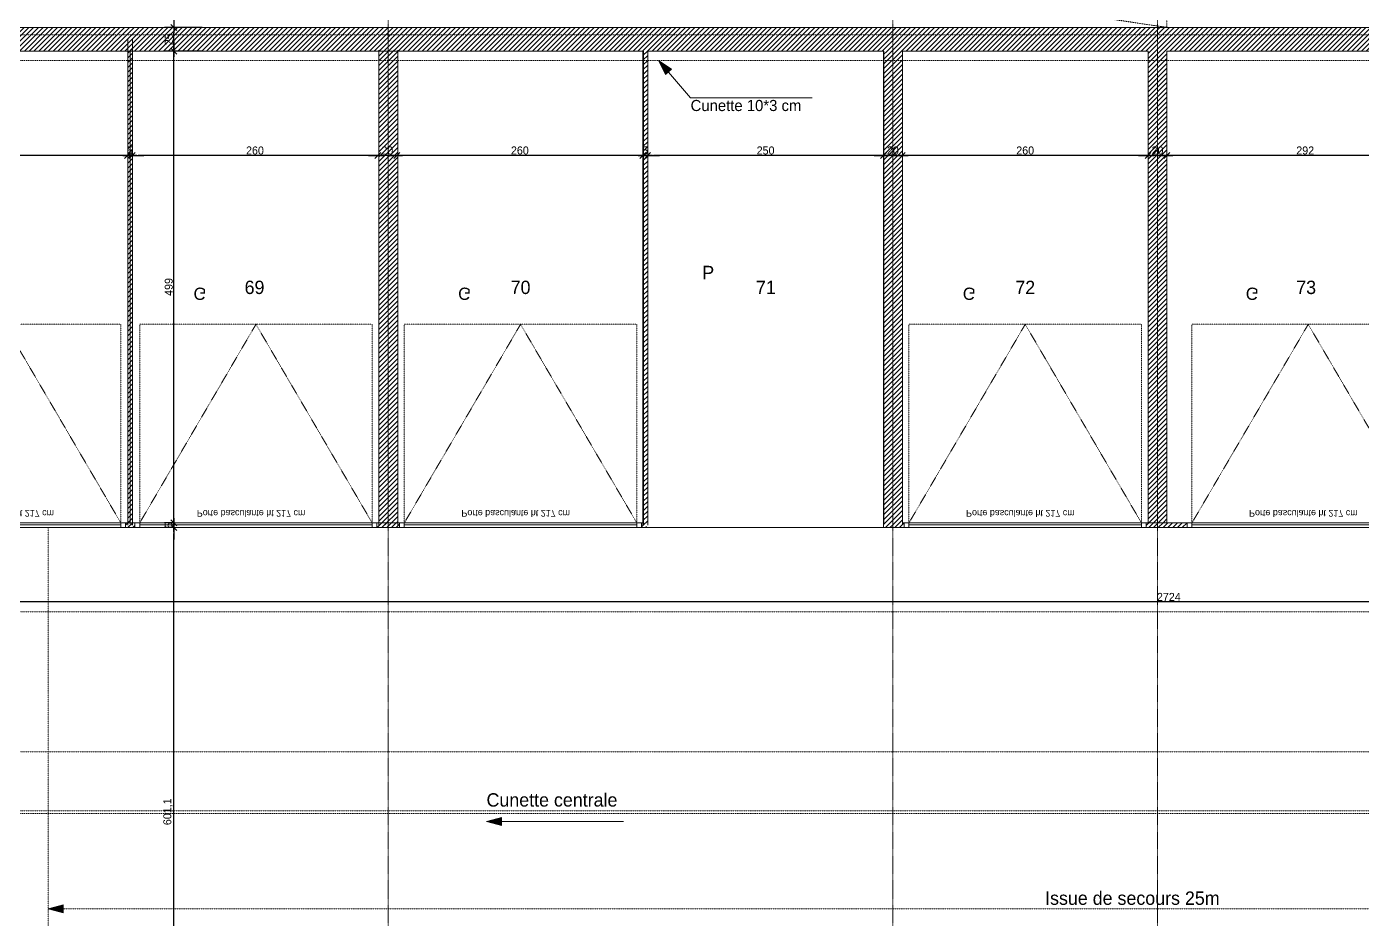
# Model space of a CAD drawing. Header units: centimetres. Extents: x -14085 to 643619, y -47998 to 35592.
# Drawn here: x -9706 to -8293, y 3966 to 4910 of the extents above; entities that cross this region are included whole.
import ezdxf

# ---------------------------------------------------------------- set-up
doc = ezdxf.new("R2010")
doc.units = ezdxf.units.CM
doc.header["$PDMODE"] = 1
doc.header["$PDSIZE"] = -2
for name, pattern in [('ISO-02', [0.75, 0.6, -0.15]), ('Style de ligne -1', [0.41664, 0.20828, -0.20836]), ('Style de ligne -6', [1.04164, 0.625, -0.20828, 0.06943, -0.13893]), ('VW-01', [0.41656, 0.20828, -0.20828])]:
    doc.linetypes.add(name, pattern=pattern)
doc.layers.get('0').update_dxf_attribs({"lineweight": 18, "true_color": 0x848484})
for name, color, linetype, lineweight in [('B GÈnÈral_Hatch', 7, 'Continuous', 5), ('B Général', 7, 'Continuous', 5), ('C ANNOTATIONS-cotation', 7, 'Continuous', 5), ('C ANNOTATIONS-cotation_Hatch', 7, 'Continuous', 5), ('C ANNOTATIONS-prestations', 7, 'Continuous', 5), ('C ANNOTATIONS-texte', 7, 'Continuous', 5), ('C ANNOTATIONS-texte_Hatch', 7, 'Continuous', 5)]:
    doc.layers.add(name, color=color, linetype=linetype, lineweight=lineweight)
doc.layers.add('C ANNOTATIONS-axes', color=1, linetype='ISO-02', lineweight=13, true_color=0xff0000)
doc.layers.add('C ANNOTATIONS-axes horizontaux', color=1, linetype='VW-01', lineweight=13, true_color=0xff0000)
doc.styles.add('Eurostile', font='')
doc.styles.get('Eurostile').set_extended_font_data('Eurostile')
doc.dimstyles.new('100é', dxfattribs={"dimtxt": 8.470801, "dimasz": 6.232178, "dimexe": 10, "dimexo": 25, "dimgap": 1, "dimtad": 1, "dimdec": 1, "dimtxsty": 'Eurostile', "dimblk": 'VW_SLASH', "dimblk1": 'VW_SLASH', "dimblk2": 'VW_SLASH', "dimcen": 0, "dimdle": 10, "dimazin": 0, "dimtfac": 1, "dimtdec": 1, "dimtix": 1, "dimtmove": 0, "dimatfit": 0, "dimldrblk": 'VW_FILLEDARROW', "dimfxl": 50.8, "dimfxlon": 1, "dimfrac": 2, "dimtolj": 1, "dimarcsym": 0})
pattern_1 = [(45, (-16946.0474, 0), (2.4253472, -2.6458333), [])]

# ---------------------------------------------------------------- blocks, each defined once
blk = doc.blocks.new('Parking Spaces-1')
at = {"layer": 'B Général', "color": 7, "linetype": 'Continuous', "lineweight": 5}
for p, q in [((0, 0), (0, 500)), ((263, 0), (263, 500)), ((263, 0), (263, 500)), ((526, 0), (526, 500)), ((0, 0), (263, 0)), ((263, 0), (526, 0))]:
    blk.add_line(p, q, dxfattribs=at)
at = {"layer": 'B Général', "color": 7, "extrusion": (0, 0, -1), "char_height": 14.12, "attachment_point": 5, "text_direction": (1, 0, 0), "line_spacing_factor": 0.894142, "style": 'Eurostile'}
for s, insert in [('68', (131.5, 250)), ('69', (394.5, 250))]:
    blk.add_mtext(s, dxfattribs=dict(at, insert=insert))
blk = doc.blocks.new('Parking Spaces-2')
at = {"layer": 'B Général', "color": 7, "linetype": 'Continuous', "lineweight": 5}
for p, q in [((0, 0), (0, 500)), ((250, 0), (250, 500)), ((0, 0), (250, 0))]:
    blk.add_line(p, q, dxfattribs=at)
at = {"layer": 'B Général', "color": 7, "extrusion": (0, 0, -1), "insert": (125, 250), "char_height": 14.12, "attachment_point": 5, "text_direction": (1, 0, 0), "line_spacing_factor": 0.894142, "style": 'Eurostile'}
blk.add_mtext('71', dxfattribs=at)
blk = doc.blocks.new('Parking Spaces-3')
at = {"layer": 'B Général', "color": 7, "linetype": 'Continuous', "lineweight": 5}
for p, q in [((0, 0), (0, 500)), ((294.5, 0), (294.5, 500)), ((294.5, 0), (294.5, 500)), ((589, 0), (589, 500)), ((0, 0), (294.5, 0)), ((294.5, 0), (589, 0))]:
    blk.add_line(p, q, dxfattribs=at)
at = {"layer": 'B Général', "color": 7, "extrusion": (0, 0, -1), "char_height": 14.118, "attachment_point": 5, "text_direction": (1, 0, 0), "line_spacing_factor": 0.894142, "style": 'Eurostile'}
for s, insert in [('73', (147.25, 250)), ('74', (441.75, 250))]:
    blk.add_mtext(s, dxfattribs=dict(at, insert=insert))
blk = doc.blocks.new('Porte basculante ht200cm')
at = {"layer": 'B Général', "color": 7, "linetype": 'Style de ligne -1', "lineweight": 5}
for p, q in [((-123, -2.5), (0, -212.5)), ((0, -212.5), (123, -2.5))]:
    blk.add_line(p, q, dxfattribs=at)
at = {"layer": 'B Général', "color": 7, "linetype": 'Continuous', "lineweight": 5, "flags": 128}
for points in [[(-128, 2.5), (128, 2.5), (128, -2.5), (-128, -2.5)], [(-123, 2.5), (123, 2.5), (123, -0.5), (-123, -0.5)]]:
    blk.add_lwpolyline(points, close=True, dxfattribs=at)
at = {"layer": 'B Général', "flags": 128}
for points in [[(-128, 2.5), (-123, 2.5), (-123, -2.5), (-128, -2.5)], [(123, 2.5), (128, 2.5), (128, -2.5), (123, -2.5)]]:
    blk.add_lwpolyline(points, close=True, dxfattribs=at)
at = {"layer": 'B Général', "color": 7, "linetype": 'Style de ligne -1', "lineweight": 5, "flags": 128}
blk.add_lwpolyline([(-123, -2.5), (123, -2.5), (123, -212.5), (-123, -212.5)], close=True, dxfattribs=at)
at = {"layer": 'B Général', "insert": (-66, -238.4), "char_height": 12.9, "attachment_point": 1, "line_spacing_factor": 0.894142, "style": 'Eurostile'}
blk.add_mtext('G', dxfattribs=at)
at = {"layer": 'C ANNOTATIONS-prestations', "insert": (-62.6, -9), "char_height": 7.059, "attachment_point": 1, "line_spacing_factor": 0.894142, "style": 'Eurostile'}
blk.add_mtext('Porte basculante ht 217 cm', dxfattribs=at)
blk = doc.blocks.new('axes 2')
at = {"layer": 'B Général', "color": 1, "linetype": 'Style de ligne -6', "lineweight": 13}
for p, q in [((-43.328, -1173.93), (-43.328, 1361.07)), ((490.672, -1173.93), (490.672, 1361.07)), ((770.672, -1173.93), (770.672, 1361.07))]:
    blk.add_line(p, q, dxfattribs=at)
at = {"layer": 'C ANNOTATIONS-axes horizontaux', "color": 5, "true_color": 0x0000ff}
for p, q in [((4705, 442.07), (-4705, 442.07)), ((4705, -167.93), (-4705, -167.93)), ((4705, -315.93), (-4705, -315.93))]:
    blk.add_line(p, q, dxfattribs=at)
blk = doc.blocks.new('VW_SLASH')
at = {"color": 0, "linetype": 'ByBlock', "lineweight": -2}
blk.add_line((1.6, 0), (-1, 0), dxfattribs=at)
at = {"color": 0, "lineweight": 20, "flags": 128}
blk.add_lwpolyline([(0.5, 0.5), (-0.5, -0.5)], dxfattribs=at)
blk = doc.blocks.new('*D354')
at = {"layer": 'C ANNOTATIONS-cotation', "color": 0, "linetype": 'Continuous', "lineweight": -2, "transparency": 16777216}
blk.add_line((-9605.8, 4774), (-9853.3, 4774), dxfattribs=at)
at = {"layer": 'Defpoints', "color": 0, "linetype": 'Continuous', "lineweight": 0, "transparency": 16777216}
for p in [(-9859.6, 4826), (-9599.6, 4829.1), (-9859.6, 4774)]:
    blk.add_point(p, dxfattribs=at)
at = {"layer": 'C ANNOTATIONS-cotation', "color": 0, "linetype": 'Continuous', "lineweight": -2, "transparency": 16777216, "xscale": 6.232177734375, "yscale": 6.232177734375, "zscale": 6.232177734375, "rotation": 180}
blk.add_blockref('VW_SLASH', (-9859.6, 4774), dxfattribs=at)
at = {"layer": 'C ANNOTATIONS-cotation', "color": 0, "linetype": 'Continuous', "lineweight": -2, "transparency": 16777216, "xscale": 6.232177734375, "yscale": 6.232177734375, "zscale": 6.232177734375}
blk.add_blockref('VW_SLASH', (-9599.6, 4774), dxfattribs=at)
at = {"layer": 'C ANNOTATIONS-cotation', "color": 0, "linetype": 'Continuous', "lineweight": 5, "transparency": 16777216, "insert": (-9729.6, 4779.2), "char_height": 8.47, "attachment_point": 5, "style": 'Eurostile'}
blk.add_mtext('\\A1;260', dxfattribs=at)
blk = doc.blocks.new('VW_FILLEDARROW')
at = {"linetype": 'Continuous', "lineweight": 0}
blk.add_hatch(color=0, dxfattribs=at).paths.add_polyline_path([(-1.6, 0.43), (0, 0), (-1.6, -0.43)])
at = {"color": 0, "lineweight": 5, "flags": 128}
blk.add_lwpolyline([(-1.6, 0.43), (0, 0), (-1.6, -0.43)], close=True, dxfattribs=at)
blk = doc.blocks.new('*D355')
at = {"layer": 'C ANNOTATIONS-cotation', "color": 0, "linetype": 'Continuous', "lineweight": -2, "transparency": 16777216}
for p, q in [((-9605.8, 4774), (-9612, 4774)), ((-9594.6, 4774), (-9599.6, 4774)), ((-9588.3, 4774), (-9582.1, 4774))]:
    blk.add_line(p, q, dxfattribs=at)
at = {"layer": 'Defpoints', "color": 0, "linetype": 'Continuous', "lineweight": 0, "transparency": 16777216}
for p in [(-9599.6, 4829.1), (-9599.6, 4774), (-9594.6, 4760.4)]:
    blk.add_point(p, dxfattribs=at)
at = {"layer": 'C ANNOTATIONS-cotation', "color": 0, "linetype": 'Continuous', "lineweight": -2, "transparency": 16777216, "xscale": 6.232177734375, "yscale": 6.232177734375, "zscale": 6.232177734375}
blk.add_blockref('VW_SLASH', (-9599.6, 4774), dxfattribs=at)
at = {"layer": 'C ANNOTATIONS-cotation', "color": 0, "linetype": 'Continuous', "lineweight": -2, "transparency": 16777216, "xscale": 6.232177734375, "yscale": 6.232177734375, "zscale": 6.232177734375, "rotation": 180}
blk.add_blockref('VW_SLASH', (-9594.6, 4774), dxfattribs=at)
at = {"layer": 'C ANNOTATIONS-cotation', "color": 0, "linetype": 'Continuous', "lineweight": 5, "transparency": 16777216, "insert": (-9597.1, 4779.2), "char_height": 8.47, "attachment_point": 5, "style": 'Eurostile'}
blk.add_mtext('\\A1;5', dxfattribs=at)
blk = doc.blocks.new('*D356')
at = {"layer": 'C ANNOTATIONS-cotation', "color": 0, "linetype": 'Continuous', "lineweight": -2, "transparency": 16777216}
blk.add_line((-9340.8, 4774), (-9588.3, 4774), dxfattribs=at)
at = {"layer": 'Defpoints', "color": 0, "linetype": 'Continuous', "lineweight": 0, "transparency": 16777216}
for p in [(-9594.6, 4774), (-9334.6, 4772.8), (-9594.6, 4760.4)]:
    blk.add_point(p, dxfattribs=at)
at = {"layer": 'C ANNOTATIONS-cotation', "color": 0, "linetype": 'Continuous', "lineweight": -2, "transparency": 16777216, "xscale": 6.232177734375, "yscale": 6.232177734375, "zscale": 6.232177734375, "rotation": 180}
blk.add_blockref('VW_SLASH', (-9594.6, 4774), dxfattribs=at)
at = {"layer": 'C ANNOTATIONS-cotation', "color": 0, "linetype": 'Continuous', "lineweight": -2, "transparency": 16777216, "xscale": 6.232177734375, "yscale": 6.232177734375, "zscale": 6.232177734375}
blk.add_blockref('VW_SLASH', (-9334.6, 4774), dxfattribs=at)
at = {"layer": 'C ANNOTATIONS-cotation', "color": 0, "linetype": 'Continuous', "lineweight": 5, "transparency": 16777216, "insert": (-9464.6, 4779.2), "char_height": 8.47, "attachment_point": 5, "style": 'Eurostile'}
blk.add_mtext('\\A1;260', dxfattribs=at)
blk = doc.blocks.new('*D357')
at = {"layer": 'C ANNOTATIONS-cotation', "color": 0, "linetype": 'Continuous', "lineweight": -2, "transparency": 16777216}
blk.add_line((-9320.8, 4774), (-9328.3, 4774), dxfattribs=at)
at = {"layer": 'Defpoints', "color": 0, "linetype": 'Continuous', "lineweight": 0, "transparency": 16777216}
for p in [(-9334.6, 4774), (-9334.6, 4772.8), (-9314.6, 4764.8)]:
    blk.add_point(p, dxfattribs=at)
at = {"layer": 'C ANNOTATIONS-cotation', "color": 0, "linetype": 'Continuous', "lineweight": -2, "transparency": 16777216, "xscale": 6.232177734375, "yscale": 6.232177734375, "zscale": 6.232177734375, "rotation": 180}
blk.add_blockref('VW_SLASH', (-9334.6, 4774), dxfattribs=at)
at = {"layer": 'C ANNOTATIONS-cotation', "color": 0, "linetype": 'Continuous', "lineweight": -2, "transparency": 16777216, "xscale": 6.232177734375, "yscale": 6.232177734375, "zscale": 6.232177734375}
blk.add_blockref('VW_SLASH', (-9314.6, 4774), dxfattribs=at)
at = {"layer": 'C ANNOTATIONS-cotation', "color": 0, "linetype": 'Continuous', "lineweight": 5, "transparency": 16777216, "insert": (-9324.6, 4779.2), "char_height": 8.47, "attachment_point": 5, "style": 'Eurostile'}
blk.add_mtext('\\A1;20', dxfattribs=at)
blk = doc.blocks.new('*D358')
at = {"layer": 'C ANNOTATIONS-cotation', "color": 0, "linetype": 'Continuous', "lineweight": -2, "transparency": 16777216}
blk.add_line((-9060.3, 4774), (-9308.3, 4774), dxfattribs=at)
at = {"layer": 'Defpoints', "color": 0, "linetype": 'Continuous', "lineweight": 0, "transparency": 16777216}
for p in [(-9314.6, 4774), (-9314.6, 4764.8), (-9054.1, 4741.2)]:
    blk.add_point(p, dxfattribs=at)
at = {"layer": 'C ANNOTATIONS-cotation', "color": 0, "linetype": 'Continuous', "lineweight": -2, "transparency": 16777216, "xscale": 6.232177734375, "yscale": 6.232177734375, "zscale": 6.232177734375, "rotation": 180}
blk.add_blockref('VW_SLASH', (-9314.6, 4774), dxfattribs=at)
at = {"layer": 'C ANNOTATIONS-cotation', "color": 0, "linetype": 'Continuous', "lineweight": -2, "transparency": 16777216, "xscale": 6.232177734375, "yscale": 6.232177734375, "zscale": 6.232177734375}
blk.add_blockref('VW_SLASH', (-9054.1, 4774), dxfattribs=at)
at = {"layer": 'C ANNOTATIONS-cotation', "color": 0, "linetype": 'Continuous', "lineweight": 5, "transparency": 16777216, "insert": (-9184.3, 4779.2), "char_height": 8.47, "attachment_point": 5, "style": 'Eurostile'}
blk.add_mtext('\\A1;260', dxfattribs=at)
blk = doc.blocks.new('*D359')
at = {"layer": 'C ANNOTATIONS-cotation', "color": 0, "linetype": 'Continuous', "lineweight": -2, "transparency": 16777216}
for p, q in [((-9060.3, 4774), (-9066.5, 4774)), ((-9049.1, 4774), (-9054.1, 4774)), ((-9042.8, 4774), (-9036.6, 4774))]:
    blk.add_line(p, q, dxfattribs=at)
at = {"layer": 'Defpoints', "color": 0, "linetype": 'Continuous', "lineweight": 0, "transparency": 16777216}
for p in [(-9054.1, 4774), (-9054.1, 4741.2), (-9049.1, 4741.2)]:
    blk.add_point(p, dxfattribs=at)
at = {"layer": 'C ANNOTATIONS-cotation', "color": 0, "linetype": 'Continuous', "lineweight": -2, "transparency": 16777216, "xscale": 6.232177734375, "yscale": 6.232177734375, "zscale": 6.232177734375}
blk.add_blockref('VW_SLASH', (-9054.1, 4774), dxfattribs=at)
at = {"layer": 'C ANNOTATIONS-cotation', "color": 0, "linetype": 'Continuous', "lineweight": -2, "transparency": 16777216, "xscale": 6.232177734375, "yscale": 6.232177734375, "zscale": 6.232177734375, "rotation": 180}
blk.add_blockref('VW_SLASH', (-9049.1, 4774), dxfattribs=at)
at = {"layer": 'C ANNOTATIONS-cotation', "color": 0, "linetype": 'Continuous', "lineweight": 5, "transparency": 16777216, "insert": (-9051.6, 4779.2), "char_height": 8.47, "attachment_point": 5, "style": 'Eurostile'}
blk.add_mtext('\\A1;5', dxfattribs=at)
blk = doc.blocks.new('*D360')
at = {"layer": 'C ANNOTATIONS-cotation', "color": 0, "linetype": 'Continuous', "lineweight": -2, "transparency": 16777216}
blk.add_line((-8805.8, 4774), (-9042.8, 4774), dxfattribs=at)
at = {"layer": 'Defpoints', "color": 0, "linetype": 'Continuous', "lineweight": 0, "transparency": 16777216}
for p in [(-9049.1, 4774), (-8799.6, 4756.2), (-9049.1, 4741.2)]:
    blk.add_point(p, dxfattribs=at)
at = {"layer": 'C ANNOTATIONS-cotation', "color": 0, "linetype": 'Continuous', "lineweight": -2, "transparency": 16777216, "xscale": 6.232177734375, "yscale": 6.232177734375, "zscale": 6.232177734375, "rotation": 180}
blk.add_blockref('VW_SLASH', (-9049.1, 4774), dxfattribs=at)
at = {"layer": 'C ANNOTATIONS-cotation', "color": 0, "linetype": 'Continuous', "lineweight": -2, "transparency": 16777216, "xscale": 6.232177734375, "yscale": 6.232177734375, "zscale": 6.232177734375}
blk.add_blockref('VW_SLASH', (-8799.6, 4774), dxfattribs=at)
at = {"layer": 'C ANNOTATIONS-cotation', "color": 0, "linetype": 'Continuous', "lineweight": 5, "transparency": 16777216, "insert": (-8924.3, 4779.2), "char_height": 8.47, "attachment_point": 5, "style": 'Eurostile'}
blk.add_mtext('\\A1;250', dxfattribs=at)
blk = doc.blocks.new('*D361')
at = {"layer": 'C ANNOTATIONS-cotation', "color": 0, "linetype": 'Continuous', "lineweight": -2, "transparency": 16777216}
blk.add_line((-8785.8, 4774), (-8793.3, 4774), dxfattribs=at)
at = {"layer": 'Defpoints', "color": 0, "linetype": 'Continuous', "lineweight": 0, "transparency": 16777216}
for p in [(-8799.6, 4774), (-8799.6, 4756.2), (-8779.6, 4756.2)]:
    blk.add_point(p, dxfattribs=at)
at = {"layer": 'C ANNOTATIONS-cotation', "color": 0, "linetype": 'Continuous', "lineweight": -2, "transparency": 16777216, "xscale": 6.232177734375, "yscale": 6.232177734375, "zscale": 6.232177734375, "rotation": 180}
blk.add_blockref('VW_SLASH', (-8799.6, 4774), dxfattribs=at)
at = {"layer": 'C ANNOTATIONS-cotation', "color": 0, "linetype": 'Continuous', "lineweight": -2, "transparency": 16777216, "xscale": 6.232177734375, "yscale": 6.232177734375, "zscale": 6.232177734375}
blk.add_blockref('VW_SLASH', (-8779.6, 4774), dxfattribs=at)
at = {"layer": 'C ANNOTATIONS-cotation', "color": 0, "linetype": 'Continuous', "lineweight": 5, "transparency": 16777216, "insert": (-8789.6, 4779.2), "char_height": 8.47, "attachment_point": 5, "style": 'Eurostile'}
blk.add_mtext('\\A1;20', dxfattribs=at)
blk = doc.blocks.new('*D362')
at = {"layer": 'C ANNOTATIONS-cotation', "color": 0, "linetype": 'Continuous', "lineweight": -2, "transparency": 16777216}
blk.add_line((-8525.8, 4774), (-8773.3, 4774), dxfattribs=at)
at = {"layer": 'Defpoints', "color": 0, "linetype": 'Continuous', "lineweight": 0, "transparency": 16777216}
for p in [(-8519.6, 4835), (-8779.6, 4774), (-8779.6, 4756.2)]:
    blk.add_point(p, dxfattribs=at)
at = {"layer": 'C ANNOTATIONS-cotation', "color": 0, "linetype": 'Continuous', "lineweight": -2, "transparency": 16777216, "xscale": 6.232177734375, "yscale": 6.232177734375, "zscale": 6.232177734375, "rotation": 180}
blk.add_blockref('VW_SLASH', (-8779.6, 4774), dxfattribs=at)
at = {"layer": 'C ANNOTATIONS-cotation', "color": 0, "linetype": 'Continuous', "lineweight": -2, "transparency": 16777216, "xscale": 6.232177734375, "yscale": 6.232177734375, "zscale": 6.232177734375}
blk.add_blockref('VW_SLASH', (-8519.6, 4774), dxfattribs=at)
at = {"layer": 'C ANNOTATIONS-cotation', "color": 0, "linetype": 'Continuous', "lineweight": 5, "transparency": 16777216, "insert": (-8649.6, 4779.2), "char_height": 8.47, "attachment_point": 5, "style": 'Eurostile'}
blk.add_mtext('\\A1;260', dxfattribs=at)
blk = doc.blocks.new('*D363')
at = {"layer": 'C ANNOTATIONS-cotation', "color": 0, "linetype": 'Continuous', "lineweight": -2, "transparency": 16777216}
blk.add_line((-8505.8, 4774), (-8513.3, 4774), dxfattribs=at)
at = {"layer": 'Defpoints', "color": 0, "linetype": 'Continuous', "lineweight": 0, "transparency": 16777216}
for p in [(-8519.6, 4835), (-8499.6, 4835), (-8519.6, 4774)]:
    blk.add_point(p, dxfattribs=at)
at = {"layer": 'C ANNOTATIONS-cotation', "color": 0, "linetype": 'Continuous', "lineweight": -2, "transparency": 16777216, "xscale": 6.232177734375, "yscale": 6.232177734375, "zscale": 6.232177734375, "rotation": 180}
blk.add_blockref('VW_SLASH', (-8519.6, 4774), dxfattribs=at)
at = {"layer": 'C ANNOTATIONS-cotation', "color": 0, "linetype": 'Continuous', "lineweight": -2, "transparency": 16777216, "xscale": 6.232177734375, "yscale": 6.232177734375, "zscale": 6.232177734375}
blk.add_blockref('VW_SLASH', (-8499.6, 4774), dxfattribs=at)
at = {"layer": 'C ANNOTATIONS-cotation', "color": 0, "linetype": 'Continuous', "lineweight": 5, "transparency": 16777216, "insert": (-8509.6, 4779.2), "char_height": 8.47, "attachment_point": 5, "style": 'Eurostile'}
blk.add_mtext('\\A1;20', dxfattribs=at)
blk = doc.blocks.new('*D364')
at = {"layer": 'C ANNOTATIONS-cotation', "color": 0, "linetype": 'Continuous', "lineweight": -2, "transparency": 16777216}
blk.add_line((-8213.3, 4774), (-8493.3, 4774), dxfattribs=at)
at = {"layer": 'Defpoints', "color": 0, "linetype": 'Continuous', "lineweight": 0, "transparency": 16777216}
for p in [(-8499.6, 4835), (-8207.1, 4846), (-8499.6, 4774)]:
    blk.add_point(p, dxfattribs=at)
at = {"layer": 'C ANNOTATIONS-cotation', "color": 0, "linetype": 'Continuous', "lineweight": -2, "transparency": 16777216, "xscale": 6.232177734375, "yscale": 6.232177734375, "zscale": 6.232177734375, "rotation": 180}
blk.add_blockref('VW_SLASH', (-8499.6, 4774), dxfattribs=at)
at = {"layer": 'C ANNOTATIONS-cotation', "color": 0, "linetype": 'Continuous', "lineweight": -2, "transparency": 16777216, "xscale": 6.232177734375, "yscale": 6.232177734375, "zscale": 6.232177734375}
blk.add_blockref('VW_SLASH', (-8207.1, 4774), dxfattribs=at)
at = {"layer": 'C ANNOTATIONS-cotation', "color": 0, "linetype": 'Continuous', "lineweight": 5, "transparency": 16777216, "insert": (-8353.3, 4779.2), "char_height": 8.47, "attachment_point": 5, "style": 'Eurostile'}
blk.add_mtext('\\A1;292', dxfattribs=at)
blk = doc.blocks.new('*D383')
at = {"layer": 'C ANNOTATIONS-cotation', "color": 0, "linetype": 'Continuous', "lineweight": -2, "transparency": 16777216}
for p, q in [((-9520.5, 4909.4), (-9560.5, 4909.4)), ((-9550.5, 4890.6), (-9550.5, 4903.2)), ((-9520.5, 4884.4), (-9560.5, 4884.4))]:
    blk.add_line(p, q, dxfattribs=at)
at = {"layer": 'Defpoints', "color": 0, "linetype": 'Continuous', "lineweight": 0, "transparency": 16777216}
for p in [(-9550.5, 4909.4), (-9495.5, 4909.4), (-9495.5, 4884.4)]:
    blk.add_point(p, dxfattribs=at)
at = {"layer": 'C ANNOTATIONS-cotation', "color": 0, "linetype": 'Continuous', "lineweight": -2, "transparency": 16777216, "xscale": 6.232177734375, "yscale": 6.232177734375, "zscale": 6.232177734375}
for p, rotation in [((-9550.5, 4909.4), 90), ((-9550.5, 4884.4), 270)]:
    blk.add_blockref('VW_SLASH', p, dxfattribs=dict(at, rotation=rotation))
at = {"layer": 'C ANNOTATIONS-cotation', "color": 0, "linetype": 'Continuous', "lineweight": 5, "transparency": 16777216, "insert": (-9555.8, 4896.9), "char_height": 8.47, "attachment_point": 5, "rotation": 90, "style": 'Eurostile'}
blk.add_mtext('\\A1;25', dxfattribs=at)
blk = doc.blocks.new('*D384')
at = {"layer": 'C ANNOTATIONS-cotation', "color": 0, "linetype": 'Continuous', "lineweight": -2, "transparency": 16777216}
for p, q in [((-9520.5, 4884.4), (-9560.5, 4884.4)), ((-9550.5, 4391.6), (-9550.5, 4878.2)), ((-9550.5, 4385.4), (-9560.5, 4385.4))]:
    blk.add_line(p, q, dxfattribs=at)
at = {"layer": 'Defpoints', "color": 0, "linetype": 'Continuous', "lineweight": 0, "transparency": 16777216}
for p in [(-9550.5, 4884.4), (-9495.5, 4884.4), (-9526.1, 4385.4)]:
    blk.add_point(p, dxfattribs=at)
at = {"layer": 'C ANNOTATIONS-cotation', "color": 0, "linetype": 'Continuous', "lineweight": -2, "transparency": 16777216, "xscale": 6.232177734375, "yscale": 6.232177734375, "zscale": 6.232177734375}
for p, rotation in [((-9550.5, 4884.4), 90), ((-9550.5, 4385.4), 270)]:
    blk.add_blockref('VW_SLASH', p, dxfattribs=dict(at, rotation=rotation))
at = {"layer": 'C ANNOTATIONS-cotation', "color": 0, "linetype": 'Continuous', "lineweight": 5, "transparency": 16777216, "insert": (-9555.8, 4634.9), "char_height": 8.47, "attachment_point": 5, "rotation": 90, "style": 'Eurostile'}
blk.add_mtext('\\A1;499', dxfattribs=at)
blk = doc.blocks.new('*D385')
at = {"layer": 'C ANNOTATIONS-cotation', "color": 0, "linetype": 'Continuous', "lineweight": -2, "transparency": 16777216}
for p, q in [((-9550.5, 4391.6), (-9550.5, 4397.9)), ((-9550.5, 4385.4), (-9560.5, 4385.4)), ((-9550.5, 4380.4), (-9550.5, 4385.4)), ((-9550.5, 4380.4), (-9560.5, 4380.4)), ((-9550.5, 4374.2), (-9550.5, 4367.9))]:
    blk.add_line(p, q, dxfattribs=at)
at = {"layer": 'Defpoints', "color": 0, "linetype": 'Continuous', "lineweight": 0, "transparency": 16777216}
for p in [(-9550.5, 4385.4), (-9526.1, 4385.4), (-9526.1, 4380.4)]:
    blk.add_point(p, dxfattribs=at)
at = {"layer": 'C ANNOTATIONS-cotation', "color": 0, "linetype": 'Continuous', "lineweight": -2, "transparency": 16777216, "xscale": 6.232177734375, "yscale": 6.232177734375, "zscale": 6.232177734375}
for p, rotation in [((-9550.5, 4385.4), 270), ((-9550.5, 4380.4), 90)]:
    blk.add_blockref('VW_SLASH', p, dxfattribs=dict(at, rotation=rotation))
at = {"layer": 'C ANNOTATIONS-cotation', "color": 0, "linetype": 'Continuous', "lineweight": 5, "transparency": 16777216, "insert": (-9555.8, 4382.9), "char_height": 8.47, "attachment_point": 5, "rotation": 90, "style": 'Eurostile'}
blk.add_mtext('\\A1;5', dxfattribs=at)
blk = doc.blocks.new('*D386')
at = {"layer": 'C ANNOTATIONS-cotation', "color": 0, "linetype": 'Continuous', "lineweight": -2, "transparency": 16777216}
for p, q in [((-9550.5, 4380.4), (-9560.5, 4380.4)), ((-9550.5, 3785.6), (-9550.5, 4374.2)), ((-9499.7, 3779.3), (-9560.5, 3779.3))]:
    blk.add_line(p, q, dxfattribs=at)
at = {"layer": 'Defpoints', "color": 0, "linetype": 'Continuous', "lineweight": 0, "transparency": 16777216}
for p in [(-9550.5, 4380.4), (-9526.1, 4380.4), (-9456.1, 3779.3)]:
    blk.add_point(p, dxfattribs=at)
at = {"layer": 'C ANNOTATIONS-cotation', "color": 0, "linetype": 'Continuous', "lineweight": -2, "transparency": 16777216, "xscale": 6.232177734375, "yscale": 6.232177734375, "zscale": 6.232177734375}
for p, rotation in [((-9550.5, 4380.4), 90), ((-9550.5, 3779.3), 270)]:
    blk.add_blockref('VW_SLASH', p, dxfattribs=dict(at, rotation=rotation))
at = {"layer": 'C ANNOTATIONS-cotation', "color": 0, "linetype": 'Continuous', "lineweight": 5, "transparency": 16777216, "insert": (-9556.6, 4079.9), "char_height": 8.47, "attachment_point": 5, "rotation": 90, "style": 'Eurostile'}
blk.add_mtext('\\A1;601,1', dxfattribs=at)
blk = doc.blocks.new('*D441')
at = {"layer": 'C ANNOTATIONS-cotation', "color": 0, "linetype": 'Continuous', "lineweight": -2, "transparency": 16777216}
blk.add_line((-7141.8, 4301.9), (-9853.3, 4301.9), dxfattribs=at)
at = {"layer": 'Defpoints', "color": 0, "linetype": 'Continuous', "lineweight": 0, "transparency": 16777216}
for p in [(-7135.6, 4380.4), (-9859.6, 4330.5), (-9859.6, 4301.9)]:
    blk.add_point(p, dxfattribs=at)
at = {"layer": 'C ANNOTATIONS-cotation', "color": 0, "linetype": 'Continuous', "lineweight": -2, "transparency": 16777216, "xscale": 6.232177734375, "yscale": 6.232177734375, "zscale": 6.232177734375, "rotation": 180}
blk.add_blockref('VW_SLASH', (-9859.6, 4301.9), dxfattribs=at)
at = {"layer": 'C ANNOTATIONS-cotation', "color": 0, "linetype": 'Continuous', "lineweight": -2, "transparency": 16777216, "xscale": 6.232177734375, "yscale": 6.232177734375, "zscale": 6.232177734375}
blk.add_blockref('VW_SLASH', (-7135.6, 4301.9), dxfattribs=at)
at = {"layer": 'C ANNOTATIONS-cotation', "color": 0, "linetype": 'Continuous', "lineweight": 5, "transparency": 16777216, "insert": (-8497.6, 4307.1), "char_height": 8.47, "attachment_point": 5, "style": 'Eurostile'}
blk.add_mtext('\\A1;2724', dxfattribs=at)
blk = doc.blocks.new('Parking Spaces-13')
at = {"layer": 'B Général', "color": 7, "linetype": 'Continuous', "lineweight": 5}
for p, q in [((0, 0), (0, 500)), ((260, 0), (260, 500)), ((0, 0), (260, 0))]:
    blk.add_line(p, q, dxfattribs=at)
at = {"layer": 'B Général', "color": 7, "extrusion": (0, 0, -1), "insert": (130, 250), "char_height": 14.12, "attachment_point": 5, "text_direction": (1, 0, 0), "line_spacing_factor": 0.894142, "style": 'Eurostile'}
blk.add_mtext('72', dxfattribs=at)
blk = doc.blocks.new('Parking Spaces-14')
at = {"layer": 'B Général', "color": 7, "linetype": 'Continuous', "lineweight": 5}
for p, q in [((0, 0), (0, 500)), ((260, 0), (260, 500)), ((0, 0), (260, 0))]:
    blk.add_line(p, q, dxfattribs=at)
at = {"layer": 'B Général', "color": 7, "extrusion": (0, 0, -1), "insert": (130, 250), "char_height": 14.12, "attachment_point": 5, "text_direction": (1, 0, 0), "line_spacing_factor": 0.894142, "style": 'Eurostile'}
blk.add_mtext('70', dxfattribs=at)
blk = doc.blocks.new('Groupe-125-1')
at = {"layer": 'C ANNOTATIONS-texte_Hatch', "linetype": 'Continuous', "lineweight": 0}
blk.add_hatch(color=7, dxfattribs=at).paths.add_polyline_path([(7915.8, 4859.6), (7908.6, 4874.4), (7922.2, 4865.2)])
at = {"layer": 'C ANNOTATIONS-texte', "flags": 128}
blk.add_lwpolyline([(7908.6, 4874.4), (7942.4, 4834.8), (8071.1, 4834.8)], dxfattribs=at)
at = {"layer": 'C ANNOTATIONS-texte', "lineweight": 5, "flags": 128}
blk.add_lwpolyline([(7915.8, 4859.6), (7908.6, 4874.4), (7922.2, 4865.2)], close=True, dxfattribs=at)
at = {"layer": 'C ANNOTATIONS-texte', "color": 7, "insert": (7942.4, 4832.7), "char_height": 11.765, "attachment_point": 1, "line_spacing_factor": 0.894142, "style": 'Eurostile'}
blk.add_mtext('Cunette 10*3 cm', dxfattribs=at)

msp = doc.modelspace()

# ---------------------------------------------------------------- hatches: boundary and pattern name
at = {"layer": 'B GÈnÈral_Hatch', "linetype": 'Continuous', "lineweight": 5}
h = msp.add_hatch(dxfattribs=at)
h.set_pattern_fill('50_BETON', style=0, pattern_type=2)
h.set_pattern_definition(pattern_1)
h.paths.add_polyline_path([(-7155.56, 4884.39), (-7135.56, 4909.39), (-9879.56, 4909.39), (-9859.56, 4884.39)])
h = msp.add_hatch(dxfattribs=at)
h.set_pattern_fill('50_BETON', style=0, pattern_type=2)
h.set_pattern_definition(pattern_1)
h.paths.add_polyline_path([(-9599.16, 4382.89), (-9594.16, 4382.89), (-9594.16, 4896.89), (-9599.16, 4896.89)])
h = msp.add_hatch(dxfattribs=at)
h.set_pattern_fill('50_BETON', style=0, pattern_type=2)
h.set_pattern_definition(pattern_1)
h.paths.add_polyline_path([(-9313.56, 4885.39), (-9333.56, 4885.39), (-9333.56, 4382.89), (-9313.56, 4382.89)])
h = msp.add_hatch(dxfattribs=at)
h.set_pattern_fill('50_BETON', style=0, pattern_type=2)
h.set_pattern_definition(pattern_1)
h.paths.add_polyline_path([(-9054.06, 4382.89), (-9049.06, 4382.89), (-9049.06, 4884.39), (-9054.06, 4884.39)])
h = msp.add_hatch(dxfattribs=at)
h.set_pattern_fill('50_BETON', style=0, pattern_type=2)
h.set_pattern_definition(pattern_1)
h.paths.add_polyline_path([(-8799.56, 4380.39), (-8779.56, 4385.39), (-8779.56, 4884.39), (-8799.56, 4884.39)])
h = msp.add_hatch(dxfattribs=at)
h.set_pattern_fill('50_BETON', style=0, pattern_type=2)
h.set_pattern_definition(pattern_1)
h.paths.add_polyline_path([(-8499.56, 4884.39), (-8519.56, 4884.39), (-8519.56, 4385.39), (-8499.56, 4385.39)])
h = msp.add_hatch(dxfattribs=at)
h.set_pattern_fill('50_BETON', style=0, pattern_type=2)
h.set_pattern_definition(pattern_1)
h.paths.add_polyline_path([(-9601.56, 4385.39), (-9601.56, 4380.39), (-9591.56, 4380.39), (-9591.56, 4385.39)])
h = msp.add_hatch(dxfattribs=at)
h.set_pattern_fill('50_BETON', style=0, pattern_type=2)
h.set_pattern_definition(pattern_1)
h.paths.add_polyline_path([(-9335.56, 4385.39), (-9335.56, 4380.39), (-9311.56, 4380.39), (-9311.56, 4385.39)])
h = msp.add_hatch(dxfattribs=at)
h.set_pattern_fill('50_BETON', style=0, pattern_type=2)
h.set_pattern_definition(pattern_1)
h.paths.add_polyline_path([(-9049.06, 4380.39), (-9054.06, 4385.39), (-9055.56, 4385.39), (-9055.56, 4380.39)])
h = msp.add_hatch(dxfattribs=at)
h.set_pattern_fill('50_BETON', style=0, pattern_type=2)
h.set_pattern_definition(pattern_1)
h.paths.add_polyline_path([(-8777.56, 4385.39), (-8779.56, 4385.39), (-8799.56, 4380.39), (-8777.56, 4380.39)])
h = msp.add_hatch(dxfattribs=at)
h.set_pattern_fill('50_BETON', style=0, pattern_type=2)
h.set_pattern_definition(pattern_1)
h.paths.add_polyline_path([(-8521.56, 4385.39), (-8521.56, 4380.39), (-8478.11, 4380.39), (-8478.11, 4385.39)])
at = {"layer": 'B GÈnÈral_Hatch', "linetype": 'Continuous', "lineweight": 0}
msp.add_hatch(color=7, dxfattribs=at).paths.add_polyline_path([(-9667.67, 3972.94), (-9683.55, 3977.19), (-9667.67, 3981.44)])
at = {"layer": 'C ANNOTATIONS-cotation_Hatch', "linetype": 'Continuous', "lineweight": 0}
msp.add_hatch(color=7, dxfattribs=at).paths.add_polyline_path([(-9203.71, 4065.25), (-9219.59, 4069.5), (-9203.71, 4073.75)])

# ---------------------------------------------------------------- linework, layer by layer
at = {"layer": 'B Général', "color": 7, "linetype": 'Continuous', "lineweight": 18}
for p, q in [((-9879.56, 4909.39), (-7135.56, 4909.39)), ((-9599.16, 4382.89), (-9599.16, 4896.89)), ((-9594.16, 4382.89), (-9594.16, 4896.89)), ((-9859.56, 4884.39), (-9054.06, 4884.39)), ((-9333.56, 4885.39), (-9333.56, 4382.89)), ((-9313.56, 4885.39), (-9313.56, 4382.89)), ((-9054.06, 4382.89), (-9054.06, 4884.39)), ((-9049.06, 4884.39), (-8799.56, 4884.39)), ((-9049.06, 4382.89), (-9049.06, 4884.39)), ((-8799.56, 4884.39), (-8799.56, 4380.39)), ((-8779.56, 4884.39), (-8519.56, 4884.39)), ((-8779.56, 4884.39), (-8779.56, 4385.39)), ((-8519.56, 4385.39), (-8519.56, 4884.39)), ((-8499.56, 4884.39), (-7155.56, 4884.39)), ((-8499.56, 4385.39), (-8499.56, 4884.39)), ((-9601.56, 4385.39), (-9591.56, 4385.39)), ((-9335.56, 4385.39), (-9311.56, 4385.39)), ((-9055.56, 4385.39), (-9054.06, 4385.39)), ((-8779.56, 4385.39), (-8777.56, 4385.39)), ((-8521.56, 4385.39), (-8478.11, 4385.39)), ((-9601.56, 4380.39), (-9591.56, 4380.39)), ((-9335.56, 4380.39), (-9311.56, 4380.39)), ((-9055.56, 4380.39), (-9049.06, 4380.39)), ((-8799.56, 4380.39), (-8777.56, 4380.39)), ((-8521.56, 4380.39), (-8478.11, 4380.39))]:
    msp.add_line(p, q, dxfattribs=at)
at = {"layer": 'B Général', "color": 7, "linetype": 'Continuous', "lineweight": 5}
for p, q in [((-9879.56, 4909.39), (-7135.56, 4909.39)), ((-9599.16, 4382.89), (-9599.16, 4896.89)), ((-9594.16, 4382.89), (-9594.16, 4896.89)), ((-9859.56, 4884.39), (-9054.06, 4884.39)), ((-9333.56, 4885.39), (-9333.56, 4382.89)), ((-9313.56, 4885.39), (-9313.56, 4382.89)), ((-9054.06, 4382.89), (-9054.06, 4884.39)), ((-9049.06, 4884.39), (-8799.56, 4884.39)), ((-9049.06, 4382.89), (-9049.06, 4884.39)), ((-8799.56, 4884.39), (-8799.56, 4380.39)), ((-8779.56, 4884.39), (-8519.56, 4884.39)), ((-8779.56, 4884.39), (-8779.56, 4385.39)), ((-8519.56, 4385.39), (-8519.56, 4884.39)), ((-8499.56, 4884.39), (-7155.56, 4884.39)), ((-8499.56, 4385.39), (-8499.56, 4884.39)), ((-9601.56, 4385.39), (-9591.56, 4385.39)), ((-9601.56, 4380.39), (-9601.56, 4385.39)), ((-9591.56, 4380.39), (-9591.56, 4385.39)), ((-9335.56, 4385.39), (-9311.56, 4385.39)), ((-9335.56, 4380.39), (-9335.56, 4385.39)), ((-9311.56, 4380.39), (-9311.56, 4385.39)), ((-9055.56, 4385.39), (-9054.06, 4385.39)), ((-9055.56, 4380.39), (-9055.56, 4385.39)), ((-8779.56, 4385.39), (-8777.56, 4385.39)), ((-8777.56, 4380.39), (-8777.56, 4385.39)), ((-8521.56, 4385.39), (-8478.11, 4385.39)), ((-8521.56, 4380.39), (-8521.56, 4385.39)), ((-8478.11, 4380.39), (-8478.11, 4385.39)), ((-9601.56, 4380.39), (-9591.56, 4380.39)), ((-9054.06, 4380.39), (-9597.06, 4380.39)), ((-9335.56, 4380.39), (-9311.56, 4380.39)), ((-9055.56, 4380.39), (-9049.06, 4380.39)), ((-9049.06, 4380.39), (-8799.56, 4380.39)), ((-8799.56, 4380.39), (-8777.56, 4380.39)), ((-8521.56, 4380.39), (-8478.11, 4380.39))]:
    msp.add_line(p, q, dxfattribs=at)
at = {"layer": 'B Général', "color": 250, "linetype": 'VW-01', "lineweight": 13, "true_color": 0x444444}
msp.add_line((-9859.56, 4874.39), (-7155.56, 4874.39), dxfattribs=at)
at = {"layer": 'B Général', "color": 7, "linetype": 'VW-01', "lineweight": 5}
for p, q in [((-9683.55, 3828.39), (-9683.55, 4379.39)), ((-9683.55, 3977.19), (-8199.06, 3977.19))]:
    msp.add_line(p, q, dxfattribs=at)
at = {"layer": 'B Général', "color": 7, "linetype": 'VW-01', "lineweight": 13, "flags": 128}
msp.add_lwpolyline([(-10219.56, 5165.47), (-8499.56, 4909.39), (-8499.56, 5425.39)], close=True, dxfattribs=at)
at = {"layer": 'B Général', "color": 7, "lineweight": 5, "flags": 128}
msp.add_lwpolyline([(-9667.67, 3972.94), (-9683.55, 3977.19), (-9667.67, 3981.44)], close=True, dxfattribs=at)
at = {"layer": 'C ANNOTATIONS-cotation', "color": 7, "linetype": 'Continuous', "lineweight": 5}
msp.add_line((-9074.53, 4069.5), (-9219.59, 4069.5), dxfattribs=at)
at = {"layer": 'C ANNOTATIONS-cotation', "color": 7, "linetype": 'VW-01', "lineweight": 5, "flags": 128}
msp.add_lwpolyline([(-9859.56, 4080.89), (-5511.45, 4080.89), (-5511.45, 4077.89), (-9859.56, 4077.89)], close=True, dxfattribs=at)
at = {"layer": 'C ANNOTATIONS-cotation', "color": 7, "lineweight": 5, "flags": 128}
msp.add_lwpolyline([(-9203.71, 4065.25), (-9219.59, 4069.5), (-9203.71, 4073.75)], close=True, dxfattribs=at)

# ---------------------------------------------------------------- block references
at = {"layer": 'B Général', "color": 7, "xscale": -1}
for name, p, rotation in [('Parking Spaces-1', (-9859.56, 4884.39), 180), ('Parking Spaces-14', (-9313.56, 4884.39), 180), ('Parking Spaces-2', (-9049.06, 4884.39), 180), ('Parking Spaces-13', (-8779.56, 4884.39), 180), ('Parking Spaces-3', (-8499.56, 4884.39), 180), ('Porte basculante ht200cm', (-9729.56, 4382.89), 180), ('Porte basculante ht200cm', (-9463.56, 4382.89), 180), ('Porte basculante ht200cm', (-9183.56, 4382.89), 180), ('Porte basculante ht200cm', (-8649.56, 4382.89), 180.0000000041686), ('Porte basculante ht200cm', (-8350.11, 4382.89), 180.0000000041686)]:
    msp.add_blockref(name, p, dxfattribs=dict(at, rotation=rotation))
at = {"layer": 'C ANNOTATIONS-axes', "color": 7}
msp.add_blockref('axes 2', (-9280.23, 4459.32), dxfattribs=at)
at = {"layer": 'C ANNOTATIONS-texte', "color": 7}
msp.add_blockref('Groupe-125-1', (-16946.05, 0), dxfattribs=at)

# ---------------------------------------------------------------- texts
at = {"layer": 'B Général', "color": 7, "insert": (-8991.28, 4657.26), "char_height": 14.12, "attachment_point": 1, "line_spacing_factor": 0.894142, "style": 'Eurostile'}
msp.add_mtext('P', dxfattribs=at)
at = {"layer": 'C ANNOTATIONS-texte', "color": 7, "insert": (-9219.59, 4099.45), "char_height": 14.118, "width": 152.556, "attachment_point": 1, "line_spacing_factor": 0.894142, "style": 'Eurostile'}
msp.add_mtext('Cunette centrale', dxfattribs=at)
at = {"layer": 'C ANNOTATIONS-texte', "insert": (-8628.51, 3995.54), "char_height": 14.118, "attachment_point": 1, "line_spacing_factor": 0.894142, "style": 'Eurostile'}
msp.add_mtext('Issue de secours 25m', dxfattribs=at)

# ---------------------------------------------------------------- dimensions: what is measured, and where the dimension line sits
at = {"layer": 'C ANNOTATIONS-cotation', "color": 7, "linetype": 'Continuous', "lineweight": 5}
for base, p1, p2, picture, middle in [((-9550.55, 4909.39), (-9495.55, 4884.39), (-9495.55, 4909.39), '*D383', (-9555.78, 4896.89)), ((-9550.55, 4884.39), (-9526.06, 4385.39), (-9495.55, 4884.39), '*D384', (-9555.78, 4634.89)), ((-9550.55, 4385.39), (-9526.06, 4380.39), (-9526.06, 4385.39), '*D385', (-9555.78, 4382.89)), ((-9550.55, 4380.39), (-9456.05, 3779.33), (-9526.06, 4380.39), '*D386', (-9556.59, 4079.86))]:
    dim = msp.add_linear_dim(base=base, p1=p1, p2=p2, angle=270, dimstyle='100é', override={"dimtxt": 8.470801, "dimpost": '<>', "dimtxsty": 'Eurostile', "dimtmove": 2}, dxfattribs=at)
    dim.commit()
    dim.dimension.update_dxf_attribs({"geometry": picture, "text_midpoint": middle})
for base, p1, p2, picture, middle in [((-8779.56, 4774), (-8519.56, 4835), (-8779.56, 4756.2), '*D362', (-8649.56, 4779.24)), ((-8519.56, 4774), (-8499.56, 4835), (-8519.56, 4835), '*D363', (-8509.56, 4779.24)), ((-8499.56258041, 4774), (-8207.06258042, 4846.00192379), (-8499.56258041, 4835), '*D364', (-8353.31258042, 4779.23540039)), ((-9859.56, 4774), (-9599.56, 4829.12), (-9859.56, 4826), '*D354', (-9729.56, 4779.24)), ((-9599.56, 4774), (-9594.56, 4760.39), (-9599.56, 4829.12), '*D355', (-9597.06, 4779.24)), ((-9594.56, 4774), (-9334.56, 4772.8), (-9594.56, 4760.39), '*D356', (-9464.56, 4779.24)), ((-9334.56, 4774), (-9314.56, 4764.8), (-9334.56, 4772.8), '*D357', (-9324.56, 4779.24)), ((-9314.56322992, 4774), (-9054.06322995, 4741.2), (-9314.56322992, 4764.8), '*D358', (-9184.31322994, 4779.23540039)), ((-9054.06, 4774), (-9049.06, 4741.2), (-9054.06, 4741.2), '*D359', (-9051.56, 4779.24)), ((-9049.06322995, 4774), (-8799.56322991, 4756.2), (-9049.06322995, 4741.2), '*D360', (-8924.31322993, 4779.23540039)), ((-8799.56, 4774), (-8779.56, 4756.2), (-8799.56, 4756.2), '*D361', (-8789.56, 4779.24)), ((-9859.56, 4301.87), (-7135.56, 4380.39), (-9859.56, 4330.45), '*D441', (-8497.56, 4307.1))]:
    dim = msp.add_linear_dim(base=base, p1=p1, p2=p2, dimstyle='100é', override={"dimtxt": 8.470801, "dimdec": 0, "dimpost": '<>', "dimtxsty": 'Eurostile', "dimse1": 1, "dimse2": 1, "dimtmove": 2}, dxfattribs=at)
    dim.commit()
    dim.dimension.update_dxf_attribs({"geometry": picture, "text_midpoint": middle})

doc.saveas('drawing.dxf')
